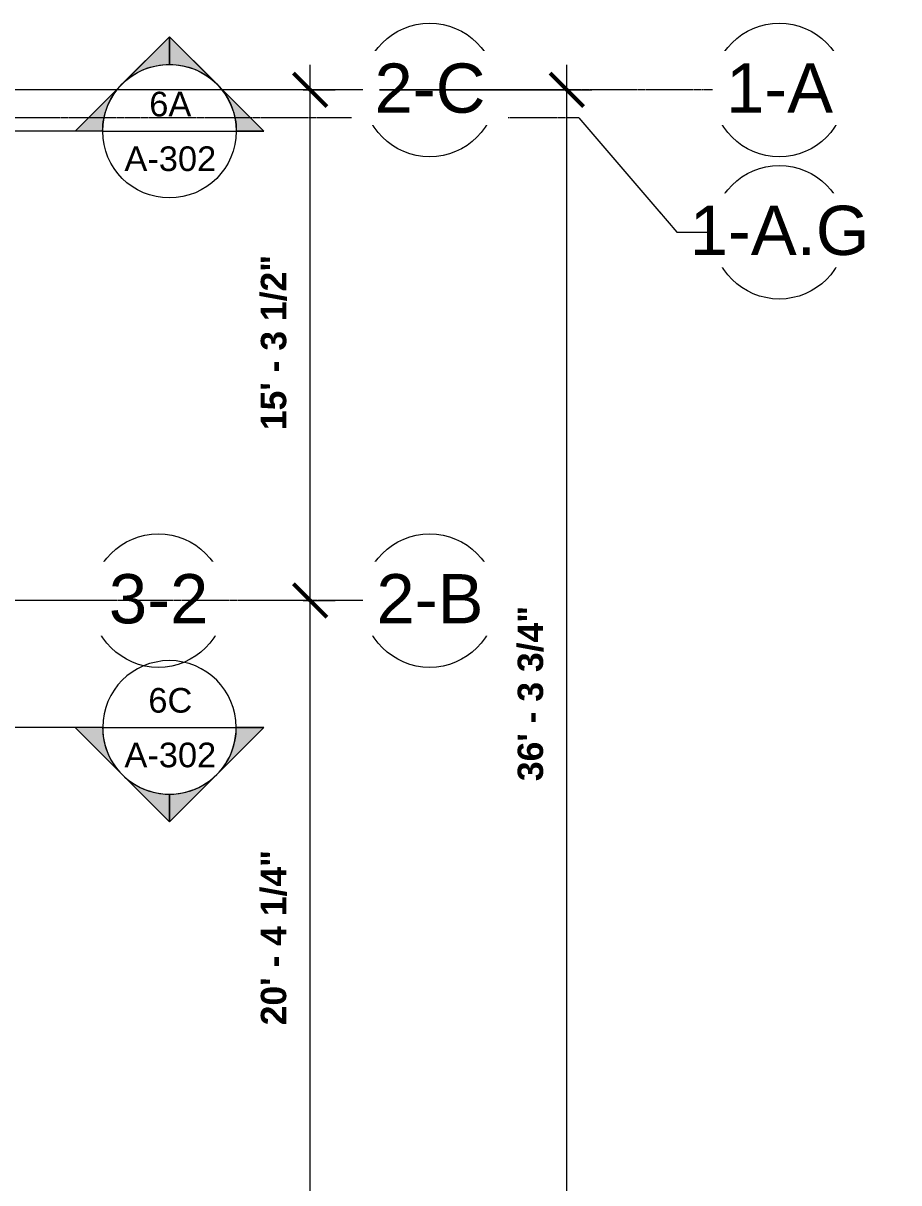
# Model space of a CAD drawing. Header units: inches. Extents: x 23906 to 26777, y -23220 to -20467.
# Drawn here: x 26461.8 to 26776.5, y -22752.3 to -22335.6 of the extents above; entities that cross this region are included whole.
import ezdxf

# ---------------------------------------------------------------- set-up
doc = ezdxf.new("R2010")
doc.units = ezdxf.units.IN
doc.header["$MEASUREMENT"] = 0
doc.linetypes.add('Grid Line 1_2_', pattern=[0.875, 0.5, -0.125, 0.125, -0.125])
for name, color, linetype, lineweight in [('A-ANNO-DIMS', 211, 'Continuous', 9), ('A-ANNO-DIMS-96', 211, 'Continuous', 9), ('G-ANNO-SYMB', 111, 'Continuous', 9), ('S-GRID', 1, 'Continuous', 9), ('S-GRID-IDEN', 1, 'Continuous', 9)]:
    doc.layers.add(name, color=color, linetype=linetype, lineweight=lineweight)
doc.styles.add('Arial', font='arial.ttf', dxfattribs={"height": 17.703593})
doc.styles.add('Arial_1', font='arial.ttf', dxfattribs={"height": 8.851796})
doc.styles.add('Arial_B', font='arialbd.ttf', dxfattribs={"height": 9.132806})
doc.dimstyles.new('OD_Dimension_-_1_16__Tol__1', dxfattribs={"dimscale": 12, "dimtxt": 9, "dimasz": 1, "dimexe": 0.75, "dimexo": 0.5, "dimgap": 0.5, "dimtad": 1, "dimdec": 4, "dimrnd": 0.0625, "dimzin": 1, "dimdsep": 46, "dimlunit": 4, "dimtxsty": 'Arial_B', "dimblk1": 'OBLIQUE', "dimblk2": 'OBLIQUE', "dimsah": 1, "dimcen": 0.09, "dimdle": 0.75, "dimazin": 0, "dimtfac": 1, "dimtdec": 4, "dimtix": 1, "dimtmove": 0, "dimatfit": 3, "dimfxl": 1, "dimtvp": 1, "dimtfill": 1, "dimfrac": 2, "dimtolj": 1, "dimtzin": 0, "dimlwd": 13, "dimlwe": 13, "dimarcsym": 2})

# ---------------------------------------------------------------- blocks, each defined once
blk = doc.blocks.new('Section - Section Head - Filled-1526-Enlarged First Floor Plan _East_')
at = {"layer": 'G-ANNO-SYMB'}
h = blk.add_hatch(color=256, dxfattribs=at)
edge = h.paths.add_edge_path(flags=0)
edge.add_line((-0.4268, 0.1768), (-0.25, 0.3536))
edge.add_line((-0.25, 0.3536), (-0.25, 0.25))
edge.add_arc((-0.25, 0), 0.25, 90, 135)
h = blk.add_hatch(color=256, dxfattribs=at)
edge = h.paths.add_edge_path(flags=0)
edge.add_arc((-0.25, 0), 0.25, 45, 90)
edge.add_line((-0.25, 0.25), (-0.25, 0.3536))
edge.add_line((-0.25, 0.3536), (-0.0732, 0.1768))
h = blk.add_hatch(color=256, dxfattribs=at)
edge = h.paths.add_edge_path(flags=0)
edge.add_arc((-0.25, 0), 0.2503, 137.9216, 180)
edge.add_line((-0.5003, 0), (-0.6036, 0))
edge.add_line((-0.6036, 0), (-0.4358, 0.1678))
h = blk.add_hatch(color=256, dxfattribs=at)
edge = h.paths.add_edge_path(flags=0)
edge.add_line((-0.0642, 0.1678), (0.1036, 0))
edge.add_line((0.1036, 0), (0.0003, 0))
edge.add_arc((-0.25, 0), 0.2503, 0, 42.0784)
for p, q in [((-0.25, 0.3536), (-0.6036, 0)), ((-0.25, 0.3536), (-0.4268, 0.1768)), ((-0.25, 0.3536), (0.1036, 0)), ((-0.25, 0.25), (-0.25, 0.3536)), ((-0.0732, 0.1768), (-0.25, 0.3536)), ((-0.25, 0.3536), (-0.25, 0.25)), ((-0.4358, 0.1678), (-0.6036, 0)), ((0.1036, 0), (-0.0642, 0.1678)), ((-0.6036, 0), (-0.5003, 0)), ((0.0003, 0), (0.1036, 0)), ((-0.5, 0), (-0.6036, 0)), ((0, 0), (0.1036, 0))]:
    blk.add_line(p, q, dxfattribs=at)
for radius, start, end in [(0.25, 360, 180), (0.25, 90, 135), (0.25, 45, 90), (0.2503, 137.9216, 180), (0.2503, 0, 42.0784), (0.25, 180, 360)]:
    blk.add_arc((-0.25, 0), radius, start, end, dxfattribs=at)
blk = doc.blocks.new('Grid - Grid Head - Circle-14747-Enlarged First Floor Plan _East_')
at = {"layer": 'S-GRID-IDEN'}
blk.add_circle((0, 0), 0.25, dxfattribs=at)
blk = doc.blocks.new('DIMBLOCK2-Enlarged First Floor Plan _East_')
at = {"layer": 'A-ANNO-DIMS-96', "lineweight": 50}
for p, q in [((26564.92, -22543.05), (26558.92, -22537.05)), ((26564.92, -22543.05), (26570.92, -22549.05)), ((26564.92, -22787.3), (26558.92, -22781.3)), ((26564.92, -22787.3), (26570.92, -22793.3))]:
    blk.add_line(p, q, dxfattribs=at)
at = {"layer": 'A-ANNO-DIMS-96', "lineweight": 13}
for p, q in [((26562.44, -22543.05), (26573.92, -22543.05)), ((26564.92, -22543.05), (26562.44, -22543.05)), ((26564.92, -22787.3), (26564.92, -22543.05)), ((26562.44, -22787.3), (26573.92, -22787.3)), ((26564.92, -22787.3), (26562.44, -22787.3))]:
    blk.add_line(p, q, dxfattribs=at)
at = {"layer": 'A-ANNO-DIMS-96', "color": 0, "lineweight": 13, "insert": (26547.22, -22695.68), "char_height": 9.1328, "width": 73.2, "attachment_point": 1, "rotation": 90, "line_spacing_factor": 0.938532, "style": 'Arial_B', "bg_fill": 3, "box_fill_scale": 1.25, "bg_fill_color": 0, "bg_fill_transparency": 0}
blk.add_mtext('20\' - 4 1/4"', dxfattribs=at)
blk = doc.blocks.new('_Oblique')
at = {"color": 0, "linetype": 'ByBlock', "lineweight": -2}
blk.add_line((-0.5, -0.5), (0.5, 0.5), dxfattribs=at)
blk = doc.blocks.new('DIMBLOCK3-Enlarged First Floor Plan _East_')
at = {"layer": 'A-ANNO-DIMS-96', "lineweight": 13}
for p, q in [((26564.92, -22543.05), (26564.92, -22350.55)), ((26562.44, -22359.55), (26573.92, -22359.55)), ((26564.92, -22359.55), (26562.44, -22359.55)), ((26562.44, -22543.05), (26573.92, -22543.05)), ((26564.92, -22543.05), (26562.44, -22543.05))]:
    blk.add_line(p, q, dxfattribs=at)
at = {"layer": 'A-ANNO-DIMS-96', "lineweight": 50}
for p, q in [((26564.92, -22359.55), (26558.92, -22353.55)), ((26564.92, -22359.55), (26570.92, -22365.55)), ((26564.92, -22543.05), (26558.92, -22537.05)), ((26564.92, -22543.05), (26570.92, -22549.05))]:
    blk.add_line(p, q, dxfattribs=at)
at = {"layer": 'A-ANNO-DIMS-96', "color": 0, "lineweight": 13, "insert": (26547.22, -22481.8), "char_height": 9.1328, "width": 73.2, "attachment_point": 1, "rotation": 90, "line_spacing_factor": 0.938532, "style": 'Arial_B', "bg_fill": 3, "box_fill_scale": 1.25, "bg_fill_color": 0, "bg_fill_transparency": 0}
blk.add_mtext('15\' - 3 1/2"', dxfattribs=at)
blk = doc.blocks.new('DIMBLOCK12-Enlarged First Floor Plan _East_')
at = {"layer": 'A-ANNO-DIMS-96', "lineweight": 13}
for p, q in [((26657.23, -22804.3), (26657.23, -22350.55)), ((26589.9, -22359.55), (26666.23, -22359.55)), ((26657.23, -22359.55), (26589.9, -22359.55)), ((26541.9, -22795.3), (26666.23, -22795.3)), ((26657.23, -22795.3), (26541.9, -22795.3))]:
    blk.add_line(p, q, dxfattribs=at)
at = {"layer": 'A-ANNO-DIMS-96', "lineweight": 50}
for p, q in [((26657.23, -22359.55), (26651.23, -22353.55)), ((26657.23, -22359.55), (26663.23, -22365.55)), ((26657.23, -22795.3), (26651.23, -22789.3)), ((26657.23, -22795.3), (26663.23, -22801.3))]:
    blk.add_line(p, q, dxfattribs=at)
at = {"layer": 'A-ANNO-DIMS-96', "color": 0, "lineweight": 13, "insert": (26639.52, -22607.93), "char_height": 9.1328, "width": 73.2, "attachment_point": 1, "rotation": 90, "line_spacing_factor": 0.938532, "style": 'Arial_B', "bg_fill": 3, "box_fill_scale": 1.25, "bg_fill_color": 0, "bg_fill_transparency": 0}
blk.add_mtext('36\' - 3 3/4"', dxfattribs=at)

msp = doc.modelspace()

# ---------------------------------------------------------------- linework, layer by layer
at = {"layer": 'G-ANNO-SYMB'}
for p, q in [((26490.38628, -22374.35697), (23919.06178, -22374.35697)), ((26490.38628, -22588.63029), (23915.42951, -22588.63029)), ((26490.38628, -22588.63029), (26538.38628, -22588.63029))]:
    msp.add_line(p, q, dxfattribs=at)
at = {"layer": 'S-GRID', "linetype": 'Grid Line 1_2_'}
msp.add_line((26661.53565, -22369.55281), (24012.51838, -22369.55281), dxfattribs=at)

# ---------------------------------------------------------------- block references
at = {"layer": 'G-ANNO-SYMB', "xscale": 95.99999999999994, "yscale": 95.99999999999994, "zscale": 95.99999999999994, "rotation": 180}
msp.add_blockref('Section - Section Head - Filled-1526-Enlarged First Floor Plan _East_', (26490.38628, -22588.63029), dxfattribs=at)
at = {"layer": 'S-GRID-IDEN', "xscale": 95.99999999999994, "yscale": 95.99999999999994, "zscale": 95.99999999999994}
for p, rotation in [((26607.90261, -22359.55281), 89.99999999999982), ((26733.53565, -22359.55281), 89.99999999999984), ((26733.53565, -22410.6725), 89.99999999999984), ((26510.39177, -22543.05281), 89.9999999999998), ((26607.90261, -22543.05281), 89.9999999999998)]:
    msp.add_blockref('Grid - Grid Head - Circle-14747-Enlarged First Floor Plan _East_', p, dxfattribs=dict(at, rotation=rotation))

# ---------------------------------------------------------------- texts
at = {"layer": 'G-ANNO-SYMB', "char_height": 8.851796, "attachment_point": 2, "line_spacing_factor": 0.938532, "style": 'Arial_1'}
for s, insert, width in [('6A', (26514.69365, -22360.18784), 18.036), ('A-302', (26514.69365, -22379.82409), 39.312), ('6C', (26514.69365, -22574.46116), 18.792), ('A-302', (26514.69365, -22594.09741), 39.312)]:
    msp.add_mtext(s, dxfattribs=dict(at, insert=insert, width=width))

# ---------------------------------------------------------------- next in the draw order: texts
at = {"layer": 'S-GRID-IDEN', "char_height": 17.703593, "attachment_point": 2, "line_spacing_factor": 0.938532, "style": 'Arial', "bg_fill": 3, "box_fill_scale": 1.25, "bg_fill_color": 0, "bg_fill_transparency": 0}
for s, insert, width in [('1-A', (26733.63314, -22350.02306), 45.792), ('1-A.G', (26733.63314, -22401.14275), 76.896), ('3-2', (26510.48926, -22533.52306), 42.552), ('2-B', (26608.0001, -22533.52306), 45.792)]:
    msp.add_mtext(s, dxfattribs=dict(at, insert=insert, width=width))

# ---------------------------------------------------------------- next in the draw order: linework, layer by layer
at = {"layer": 'S-GRID', "linetype": 'Grid Line 1_2_'}
for p, q in [((26709.53565, -22359.55281), (24012.51838, -22359.55281)), ((26486.39177, -22543.05281), (24012.51838, -22543.05281)), ((26583.90261, -22543.05281), (24110.3815, -22543.05281))]:
    msp.add_line(p, q, dxfattribs=at)
at = {"layer": 'S-GRID'}
for p, q in [((26661.53565, -22369.55281), (26696.77187, -22410.6725)), ((26696.77187, -22410.6725), (26709.53565, -22410.6725))]:
    msp.add_line(p, q, dxfattribs=at)

# ---------------------------------------------------------------- next in the draw order: texts
at = {"layer": 'S-GRID-IDEN', "insert": (26608.0001, -22350.02306), "char_height": 17.703593, "width": 47.304, "attachment_point": 2, "line_spacing_factor": 0.938532, "style": 'Arial', "bg_fill": 3, "box_fill_scale": 1.25, "bg_fill_color": 0, "bg_fill_transparency": 0}
msp.add_mtext('2-C', dxfattribs=at)

# ---------------------------------------------------------------- next in the draw order: dimensions: what is measured, and where the dimension line sits
at = {"layer": 'A-ANNO-DIMS', "lineweight": 13}
dim = msp.add_linear_dim(base=(26564.92359, -22543.05281), p1=(26556.4383, -22787.30281), p2=(26556.4383, -22543.05281), angle=90, dimstyle='OD_Dimension_-_1_16__Tol__1', override={"dimpost": '<>', "dimfxl": 244.25}, dxfattribs=at)
dim.commit()
dim.dimension.update_dxf_attribs({"geometry": 'DIMBLOCK2-Enlarged First Floor Plan _East_', "text_midpoint": (26554.20144, -22665.17781)})

# ---------------------------------------------------------------- next in the draw order: dimensions: what is measured, and where the dimension line sits
dim = msp.add_linear_dim(base=(26564.92359, -22359.55281), p1=(26556.4383, -22543.05281), p2=(26556.4383, -22359.55281), angle=90, dimstyle='OD_Dimension_-_1_16__Tol__1', override={"dimpost": '<>', "dimfxl": 183.5}, dxfattribs=at)
dim.commit()
dim.dimension.update_dxf_attribs({"geometry": 'DIMBLOCK3-Enlarged First Floor Plan _East_', "text_midpoint": (26554.20144, -22451.30281)})

# ---------------------------------------------------------------- next in the draw order: linework, layer by layer
at = {"layer": 'S-GRID', "linetype": 'Grid Line 1_2_'}
msp.add_line((26583.90261, -22359.55281), (24012.51838, -22359.55281), dxfattribs=at)

# ---------------------------------------------------------------- next in the draw order: dimensions: what is measured, and where the dimension line sits
at = {"layer": 'A-ANNO-DIMS', "lineweight": 13}
dim = msp.add_linear_dim(base=(26657.22619, -22359.55281), p1=(26535.90261, -22795.30281), p2=(26583.90261, -22359.55281), angle=90, dimstyle='OD_Dimension_-_1_16__Tol__1', override={"dimpost": '<>', "dimfxl": 438.385746}, dxfattribs=at)
dim.commit()
dim.dimension.update_dxf_attribs({"geometry": 'DIMBLOCK12-Enlarged First Floor Plan _East_', "text_midpoint": (26646.50404, -22577.42781)})

# ---------------------------------------------------------------- next in the draw order: linework, layer by layer
at = {"layer": 'G-ANNO-SYMB'}
msp.add_line((26490.38628, -22374.35697), (26538.38628, -22374.35697), dxfattribs=at)

# ---------------------------------------------------------------- next in the draw order: block references
at = {"layer": 'G-ANNO-SYMB', "extrusion": (0, 0, -1), "xscale": 95.99999999999994, "yscale": 95.99999999999994, "zscale": 95.99999999999994}
msp.add_blockref('Section - Section Head - Filled-1526-Enlarged First Floor Plan _East_', (-26490.38628, -22374.35697), dxfattribs=at)

doc.saveas('drawing.dxf')
